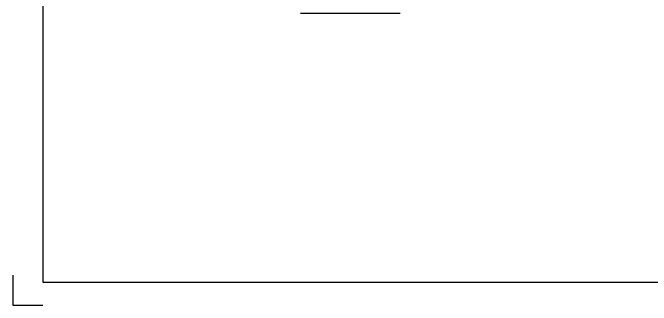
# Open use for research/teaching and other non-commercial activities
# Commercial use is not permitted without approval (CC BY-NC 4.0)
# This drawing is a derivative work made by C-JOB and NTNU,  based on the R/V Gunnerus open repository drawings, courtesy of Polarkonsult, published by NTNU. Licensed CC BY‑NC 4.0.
# Model space of a CAD drawing. Extents: x 33214 to 95067, y 8279 to 51908.
# Drawn here: x 33214 to 51527, y 8279 to 16669 of the extents above; entities that cross this region are included whole.
import ezdxf

# ---------------------------------------------------------------- set-up
doc = ezdxf.new("R2010")
doc.units = 0
doc.header["$LTSCALE"] = 300
doc.header["$MEASUREMENT"] = 0
doc.layers.get('0').update_dxf_attribs({"linetype": 'CONTINUOUS'})
doc.layers.add('S0CO1', color=1, linetype='CONTINUOUS')
doc.layers.add('S0TX2', color=2, linetype='CONTINUOUS')

msp = doc.modelspace()

# ---------------------------------------------------------------- linework, layer by layer
at = {"color": 2}
for points in [[(33214, 9145), (33214, 8279), (33214, 8279)], [(33214, 8279), (34080, 8279)]]:
    msp.add_lwpolyline(points, dxfattribs=at)
at = {"layer": 'S0CO1', "color": 6}
for p, q in [((34080, 50863), (34080, 8945)), ((34080, 8945), (94133, 8945))]:
    msp.add_line(p, q, dxfattribs=at)
at = {"layer": 'S0TX2', "color": 1}
msp.add_line((44326, 16648), (41468, 16648), dxfattribs=at)

doc.saveas('drawing.dxf')
